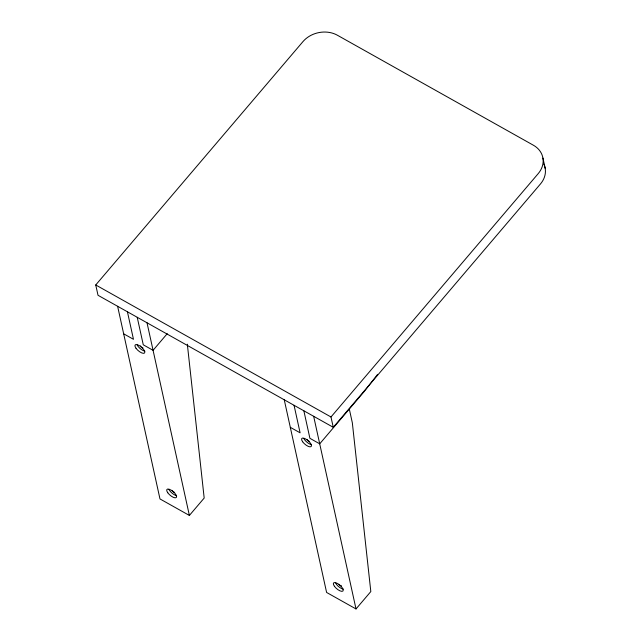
<?xml version="1.0" encoding="UTF-8"?>
<svg xmlns="http://www.w3.org/2000/svg" width="641" height="641" viewBox="0 0 641 641"><rect width="100%" height="100%" fill="white"/><g stroke="black" fill="none" stroke-linecap="round" stroke-linejoin="round"><path stroke-width="0.96" d="M377.629 374.328L364.112 391.667L319.707 443.82L309.907 438.316L303.858 410.801M333.264 427.299L98.017 295.285L95.741 284.965L302.969 41.601A24.751 20.352 -12.4 0 1 337.374 35.223L533.408 145.235A24.751 20.352 -12.4 0 1 538.216 173.615L330.988 416.979L333.264 427.299L540.483 183.935A24.751 20.352 -12.4 0 0 543.889 164.176M167.229 333.681L153.071 350.315L143.272 344.81L137.222 317.287M117.615 306.286L159.978 498.938L189.383 515.444L204.183 498.057L187.332 344.193M284.251 399.8L326.606 592.452L356.011 608.95L370.819 591.571L352.334 422.812L349.313 409.054M95.741 284.965L330.988 416.979M123.665 333.809L133.472 339.313L127.423 311.79M290.301 427.315L300.1 432.819L294.051 405.296M542.935 158.103L545.203 168.423M313.657 416.297L356.011 608.95M147.021 322.792L189.383 515.444M176.612 495.613A6.186 2.388 40.4 0 1 168.968 489.492M174.656 492.28A1.546 0.601 40.4 0 1 173.366 491.911A1.546 0.601 40.4 0 1 172.277 490.573M144.842 351.124A6.186 2.388 40.4 0 1 137.198 345.002M142.887 347.791A1.546 0.601 40.4 0 1 141.437 347.302A1.546 0.601 40.4 0 1 140.499 345.884M343.239 589.119A6.186 2.388 40.4 0 1 335.596 582.998M341.365 585.65A1.546 0.601 40.4 0 1 340.323 585.626A1.546 0.601 40.4 0 1 339.001 584.328M311.47 444.63A6.186 2.388 40.4 0 1 303.826 438.508M309.523 441.304A1.546 0.601 40.4 0 1 308.073 440.808A1.546 0.601 40.4 0 1 307.135 439.389M136.02 348.279A6.186 2.388 40.4 0 0 144.505 353.047A6.186 2.388 40.4 0 0 139.129 345.499A6.186 2.388 40.4 0 0 136.02 348.279M167.782 492.769A6.186 2.388 40.4 0 0 176.275 497.536A6.186 2.388 40.4 0 0 170.899 489.988A6.186 2.388 40.4 0 0 167.782 492.769M302.648 441.785A6.186 2.388 40.4 0 0 311.141 446.553A6.186 2.388 40.4 0 0 305.757 439.005A6.186 2.388 40.4 0 0 302.648 441.785M334.418 586.275A6.186 2.388 40.4 0 0 342.911 591.042A6.186 2.388 40.4 0 0 337.527 583.494A6.186 2.388 40.4 0 0 334.418 586.275"/></g></svg>
